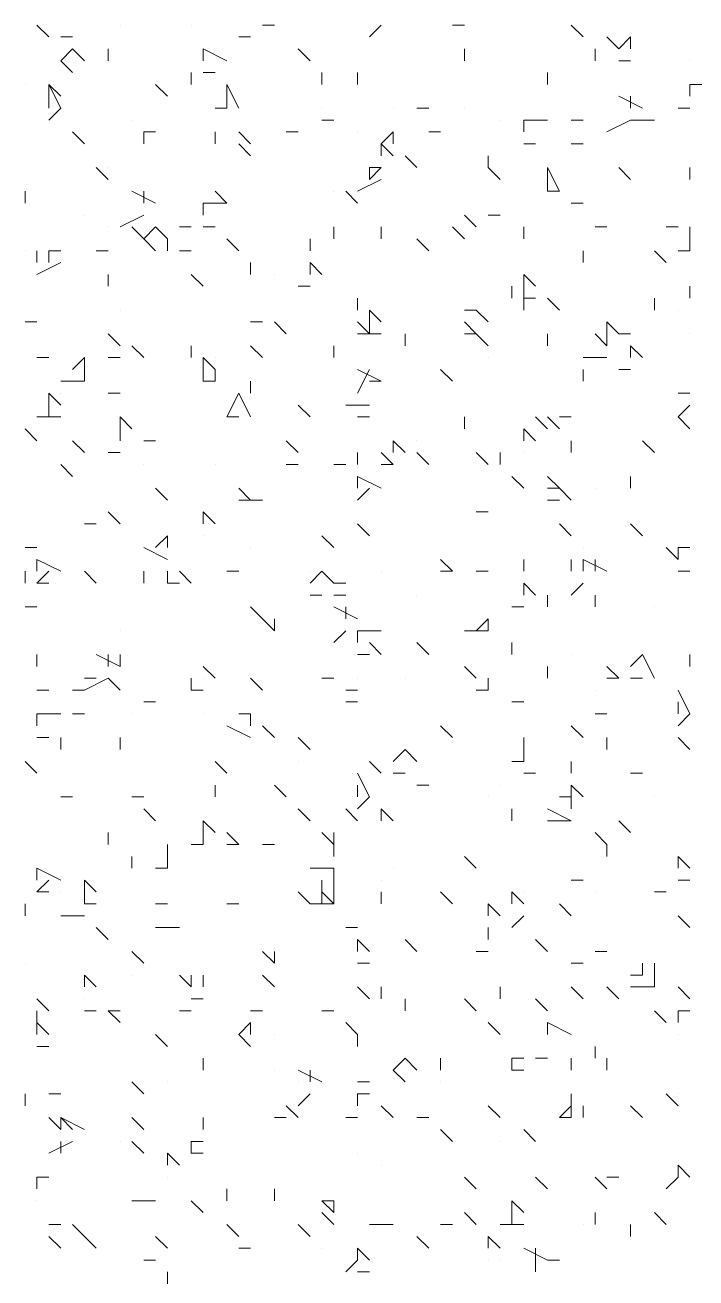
# Model space of a CAD drawing. Header units: millimetres. Extents: x 2928 to 3112, y 1220 to 1280.
# Drawn here: x 3000.2188 to 3000.4072, y 1264.919 to 1265.2706 of the extents above; entities that cross this region are included whole.
import ezdxf

# ---------------------------------------------------------------- set-up
doc = ezdxf.new("R2010")
doc.units = ezdxf.units.MM

msp = doc.modelspace()

# ---------------------------------------------------------------- linework, layer by layer
at = {"color": 92, "linetype": 'Continuous', "lineweight": 5, "true_color": 0x00b800}
for points in [[(3000.22549, 1265.2673), (3000.22216, 1265.27063), (3000.22216, 1265.27063)], [(3000.28883, 1265.27063), (3000.28549, 1265.27063), (3000.28549, 1265.27063)], [(3000.31549, 1265.2673), (3000.31883, 1265.27063), (3000.31883, 1265.27063)], [(3000.34216, 1265.27063), (3000.33883, 1265.27063), (3000.33883, 1265.27063)], [(3000.37549, 1265.2673), (3000.37216, 1265.27063), (3000.37216, 1265.27063)], [(3000.23216, 1265.2673), (3000.22883, 1265.2673), (3000.22883, 1265.2673)], [(3000.28216, 1265.2673), (3000.27883, 1265.2673), (3000.27883, 1265.2673)], [(3000.38549, 1265.26396), (3000.38216, 1265.2673), (3000.38216, 1265.2673)], [(3000.38883, 1265.2673), (3000.38549, 1265.26396), (3000.38549, 1265.26396)], [(3000.38883, 1265.2673), (3000.38883, 1265.26396), (3000.38883, 1265.26396)], [(3000.23216, 1265.26396), (3000.22883, 1265.26063), (3000.22883, 1265.26063)], [(3000.23216, 1265.26396), (3000.23549, 1265.26063), (3000.23549, 1265.26063)], [(3000.24216, 1265.26063), (3000.24216, 1265.26396), (3000.24216, 1265.26396)], [(3000.26883, 1265.26396), (3000.27549, 1265.26063), (3000.27549, 1265.26063)], [(3000.26883, 1265.26396), (3000.26883, 1265.26063), (3000.26883, 1265.26063)], [(3000.29883, 1265.26063), (3000.29549, 1265.26396), (3000.29549, 1265.26396)], [(3000.34216, 1265.26063), (3000.34216, 1265.26396), (3000.34216, 1265.26396)], [(3000.37883, 1265.26063), (3000.37883, 1265.26396), (3000.37883, 1265.26396)], [(3000.22883, 1265.26063), (3000.23216, 1265.2573), (3000.23216, 1265.2573)], [(3000.38549, 1265.26063), (3000.38883, 1265.26063), (3000.38883, 1265.26063)], [(3000.26549, 1265.25396), (3000.26549, 1265.2573), (3000.26549, 1265.2573)], [(3000.26883, 1265.2573), (3000.27216, 1265.2573), (3000.27216, 1265.2573)], [(3000.30216, 1265.25396), (3000.30216, 1265.2573), (3000.30216, 1265.2573)], [(3000.31216, 1265.25396), (3000.31216, 1265.2573), (3000.31216, 1265.2573)], [(3000.36549, 1265.25396), (3000.36549, 1265.2573), (3000.36549, 1265.2573)], [(3000.36549, 1265.25396), (3000.36549, 1265.2573), (3000.36549, 1265.2573)], [(3000.22549, 1265.25396), (3000.22883, 1265.2473), (3000.22883, 1265.2473)], [(3000.22549, 1265.25396), (3000.22549, 1265.2473), (3000.22549, 1265.2473)], [(3000.22883, 1265.25063), (3000.22549, 1265.25396), (3000.22549, 1265.25396)], [(3000.25883, 1265.25063), (3000.25549, 1265.25396), (3000.25549, 1265.25396)], [(3000.27549, 1265.25396), (3000.27883, 1265.2473), (3000.27883, 1265.2473)], [(3000.27549, 1265.25396), (3000.27549, 1265.2473), (3000.27549, 1265.2473)], [(3000.40549, 1265.25396), (3000.40883, 1265.25396), (3000.40883, 1265.25396)], [(3000.40549, 1265.25396), (3000.40549, 1265.25063), (3000.40549, 1265.25063)], [(3000.40549, 1265.25063), (3000.40549, 1265.25396), (3000.40549, 1265.25396)], [(3000.38549, 1265.25063), (3000.39216, 1265.2473), (3000.39216, 1265.2473)], [(3000.38883, 1265.25063), (3000.38883, 1265.2473), (3000.38883, 1265.2473)], [(3000.22549, 1265.24396), (3000.22883, 1265.2473), (3000.22883, 1265.2473)], [(3000.27216, 1265.2473), (3000.27549, 1265.2473), (3000.27549, 1265.2473)], [(3000.33216, 1265.2473), (3000.32883, 1265.2473), (3000.32883, 1265.2473)], [(3000.40216, 1265.2473), (3000.40549, 1265.2473), (3000.40549, 1265.2473)], [(3000.30549, 1265.24396), (3000.30216, 1265.24396), (3000.30216, 1265.24396)], [(3000.35883, 1265.24396), (3000.36549, 1265.24396), (3000.36549, 1265.24396)], [(3000.35883, 1265.24396), (3000.35883, 1265.24063), (3000.35883, 1265.24063)], [(3000.37549, 1265.24396), (3000.37216, 1265.24396), (3000.37216, 1265.24396)], [(3000.38216, 1265.24063), (3000.38883, 1265.24396), (3000.38883, 1265.24396)], [(3000.39216, 1265.24396), (3000.38883, 1265.24396), (3000.38883, 1265.24396)], [(3000.39549, 1265.24396), (3000.39216, 1265.24396), (3000.39216, 1265.24396)], [(3000.23549, 1265.2373), (3000.23216, 1265.24063), (3000.23216, 1265.24063)], [(3000.25216, 1265.2373), (3000.25216, 1265.24063), (3000.25216, 1265.24063)], [(3000.25549, 1265.24063), (3000.25216, 1265.24063), (3000.25216, 1265.24063)], [(3000.27216, 1265.2373), (3000.27216, 1265.24063), (3000.27216, 1265.24063)], [(3000.28216, 1265.2373), (3000.27883, 1265.24063), (3000.27883, 1265.24063)], [(3000.29549, 1265.24063), (3000.29216, 1265.24063), (3000.29216, 1265.24063)], [(3000.32216, 1265.24063), (3000.31883, 1265.2373), (3000.31883, 1265.2373)], [(3000.32216, 1265.24063), (3000.32216, 1265.2373), (3000.32216, 1265.2373)], [(3000.33549, 1265.24063), (3000.33216, 1265.24063), (3000.33216, 1265.24063)], [(3000.28216, 1265.23396), (3000.27883, 1265.2373), (3000.27883, 1265.2373)], [(3000.31883, 1265.2373), (3000.32216, 1265.23396), (3000.32216, 1265.23396)], [(3000.31883, 1265.2373), (3000.31883, 1265.23396), (3000.31883, 1265.23396)], [(3000.31883, 1265.2373), (3000.32216, 1265.23396), (3000.32216, 1265.23396)], [(3000.32883, 1265.23063), (3000.32549, 1265.23396), (3000.32549, 1265.23396)], [(3000.34883, 1265.23063), (3000.34883, 1265.23396), (3000.34883, 1265.23396)], [(3000.35883, 1265.2373), (3000.36216, 1265.2373), (3000.36216, 1265.2373)], [(3000.37549, 1265.2373), (3000.37216, 1265.2373), (3000.37216, 1265.2373)], [(3000.24216, 1265.2273), (3000.23883, 1265.23063), (3000.23883, 1265.23063)], [(3000.31549, 1265.23063), (3000.31883, 1265.23063), (3000.31883, 1265.23063)], [(3000.31549, 1265.23063), (3000.31549, 1265.2273), (3000.31549, 1265.2273)], [(3000.31549, 1265.2273), (3000.31883, 1265.23063), (3000.31883, 1265.23063)], [(3000.35216, 1265.2273), (3000.34883, 1265.23063), (3000.34883, 1265.23063)], [(3000.36549, 1265.23063), (3000.36883, 1265.22396), (3000.36883, 1265.22396)], [(3000.36549, 1265.23063), (3000.36549, 1265.22396), (3000.36549, 1265.22396)], [(3000.38883, 1265.2273), (3000.38549, 1265.23063), (3000.38549, 1265.23063)], [(3000.40549, 1265.2273), (3000.40549, 1265.23063), (3000.40549, 1265.23063)], [(3000.31216, 1265.22396), (3000.31883, 1265.2273), (3000.31883, 1265.2273)], [(3000.21883, 1265.22063), (3000.21883, 1265.22396), (3000.21883, 1265.22396)], [(3000.24883, 1265.22396), (3000.25549, 1265.22063), (3000.25549, 1265.22063)], [(3000.25216, 1265.22396), (3000.25216, 1265.22063), (3000.25216, 1265.22063)], [(3000.27549, 1265.22063), (3000.27216, 1265.22396), (3000.27216, 1265.22396)], [(3000.31216, 1265.22063), (3000.30883, 1265.22396), (3000.30883, 1265.22396)], [(3000.36883, 1265.22396), (3000.36549, 1265.22396), (3000.36549, 1265.22396)], [(3000.26883, 1265.22063), (3000.27549, 1265.22063), (3000.27549, 1265.22063)], [(3000.26883, 1265.22063), (3000.26883, 1265.2173), (3000.26883, 1265.2173)], [(3000.37549, 1265.22063), (3000.37216, 1265.22063), (3000.37216, 1265.22063)], [(3000.24549, 1265.21396), (3000.25216, 1265.2173), (3000.25216, 1265.2173)], [(3000.34549, 1265.21396), (3000.34216, 1265.2173), (3000.34216, 1265.2173)], [(3000.35216, 1265.2173), (3000.34883, 1265.2173), (3000.34883, 1265.2173)], [(3000.25216, 1265.21063), (3000.24883, 1265.21396), (3000.24883, 1265.21396)], [(3000.25549, 1265.21396), (3000.25216, 1265.21063), (3000.25216, 1265.21063)], [(3000.25549, 1265.21396), (3000.25883, 1265.21063), (3000.25883, 1265.21063)], [(3000.26549, 1265.21396), (3000.26216, 1265.21396), (3000.26216, 1265.21396)], [(3000.26883, 1265.21396), (3000.27216, 1265.21396), (3000.27216, 1265.21396)], [(3000.30549, 1265.21063), (3000.30549, 1265.21396), (3000.30549, 1265.21396)], [(3000.31883, 1265.21063), (3000.31883, 1265.21396), (3000.31883, 1265.21396)], [(3000.34216, 1265.21063), (3000.33883, 1265.21396), (3000.33883, 1265.21396)], [(3000.34216, 1265.21063), (3000.33883, 1265.21396), (3000.33883, 1265.21396)], [(3000.35883, 1265.21063), (3000.35883, 1265.21396), (3000.35883, 1265.21396)], [(3000.38216, 1265.21396), (3000.37883, 1265.21396), (3000.37883, 1265.21396)], [(3000.40216, 1265.21396), (3000.39883, 1265.21396), (3000.39883, 1265.21396)], [(3000.40549, 1265.21396), (3000.40549, 1265.21063), (3000.40549, 1265.21063)], [(3000.40549, 1265.21396), (3000.40549, 1265.2073), (3000.40549, 1265.2073)], [(3000.25216, 1265.21063), (3000.25549, 1265.2073), (3000.25549, 1265.2073)], [(3000.25883, 1265.2073), (3000.25883, 1265.21063), (3000.25883, 1265.21063)], [(3000.27883, 1265.2073), (3000.27549, 1265.21063), (3000.27549, 1265.21063)], [(3000.29883, 1265.2073), (3000.29883, 1265.21063), (3000.29883, 1265.21063)], [(3000.33216, 1265.2073), (3000.32883, 1265.21063), (3000.32883, 1265.21063)], [(3000.22216, 1265.20396), (3000.22216, 1265.2073), (3000.22216, 1265.2073)], [(3000.22549, 1265.2073), (3000.22883, 1265.2073), (3000.22883, 1265.2073)], [(3000.22549, 1265.2073), (3000.22549, 1265.20396), (3000.22549, 1265.20396)], [(3000.24216, 1265.2073), (3000.23883, 1265.2073), (3000.23883, 1265.2073)], [(3000.26549, 1265.2073), (3000.26216, 1265.2073), (3000.26216, 1265.2073)], [(3000.37549, 1265.20396), (3000.37549, 1265.2073), (3000.37549, 1265.2073)], [(3000.37549, 1265.20396), (3000.37549, 1265.2073), (3000.37549, 1265.2073)], [(3000.39883, 1265.20396), (3000.39549, 1265.2073), (3000.39549, 1265.2073)], [(3000.40216, 1265.2073), (3000.40549, 1265.2073), (3000.40549, 1265.2073)], [(3000.22216, 1265.20063), (3000.22883, 1265.20396), (3000.22883, 1265.20396)], [(3000.28216, 1265.20063), (3000.28216, 1265.20396), (3000.28216, 1265.20396)], [(3000.29883, 1265.20396), (3000.30216, 1265.20063), (3000.30216, 1265.20063)], [(3000.29883, 1265.20396), (3000.29883, 1265.20063), (3000.29883, 1265.20063)], [(3000.24216, 1265.1973), (3000.24216, 1265.20063), (3000.24216, 1265.20063)], [(3000.26883, 1265.1973), (3000.26549, 1265.20063), (3000.26549, 1265.20063)], [(3000.35883, 1265.20063), (3000.36216, 1265.1973), (3000.36216, 1265.1973)], [(3000.35883, 1265.20063), (3000.35883, 1265.19396), (3000.35883, 1265.19396)], [(3000.29549, 1265.1973), (3000.29883, 1265.1973), (3000.29883, 1265.1973)], [(3000.35549, 1265.19396), (3000.35549, 1265.1973), (3000.35549, 1265.1973)], [(3000.40549, 1265.19396), (3000.40549, 1265.1973), (3000.40549, 1265.1973)], [(3000.31216, 1265.19063), (3000.31216, 1265.19396), (3000.31216, 1265.19396)], [(3000.35883, 1265.19396), (3000.36216, 1265.19396), (3000.36216, 1265.19396)], [(3000.35883, 1265.19063), (3000.35883, 1265.19396), (3000.35883, 1265.19396)], [(3000.36883, 1265.19063), (3000.36549, 1265.19396), (3000.36549, 1265.19396)], [(3000.39549, 1265.19063), (3000.39549, 1265.19396), (3000.39549, 1265.19396)], [(3000.31549, 1265.19063), (3000.31883, 1265.1873), (3000.31883, 1265.1873)], [(3000.31549, 1265.19063), (3000.31549, 1265.18396), (3000.31549, 1265.18396)], [(3000.34549, 1265.19063), (3000.34216, 1265.19063), (3000.34216, 1265.19063)], [(3000.34549, 1265.19063), (3000.34883, 1265.1873), (3000.34883, 1265.1873)], [(3000.22216, 1265.1873), (3000.21883, 1265.1873), (3000.21883, 1265.1873)], [(3000.28549, 1265.1873), (3000.28216, 1265.1873), (3000.28216, 1265.1873)], [(3000.29216, 1265.18396), (3000.28883, 1265.1873), (3000.28883, 1265.1873)], [(3000.31549, 1265.18396), (3000.31216, 1265.1873), (3000.31216, 1265.1873)], [(3000.34216, 1265.1873), (3000.34549, 1265.18396), (3000.34549, 1265.18396)], [(3000.38216, 1265.1873), (3000.38549, 1265.18396), (3000.38549, 1265.18396)], [(3000.38216, 1265.1873), (3000.38216, 1265.18063), (3000.38216, 1265.18063)], [(3000.24549, 1265.18063), (3000.24216, 1265.18396), (3000.24216, 1265.18396)], [(3000.31216, 1265.18396), (3000.31883, 1265.18396), (3000.31883, 1265.18396)], [(3000.32549, 1265.18063), (3000.32549, 1265.18396), (3000.32549, 1265.18396)], [(3000.34549, 1265.18396), (3000.34216, 1265.18396), (3000.34216, 1265.18396)], [(3000.34883, 1265.18063), (3000.34549, 1265.18396), (3000.34549, 1265.18396)], [(3000.36549, 1265.18063), (3000.36549, 1265.18396), (3000.36549, 1265.18396)], [(3000.38216, 1265.18063), (3000.37883, 1265.18396), (3000.37883, 1265.18396)], [(3000.38883, 1265.18396), (3000.38549, 1265.18396), (3000.38549, 1265.18396)], [(3000.25216, 1265.1773), (3000.24883, 1265.18063), (3000.24883, 1265.18063)], [(3000.26549, 1265.1773), (3000.26549, 1265.18063), (3000.26549, 1265.18063)], [(3000.28549, 1265.1773), (3000.28216, 1265.18063), (3000.28216, 1265.18063)], [(3000.30549, 1265.1773), (3000.30549, 1265.18063), (3000.30549, 1265.18063)], [(3000.30549, 1265.1773), (3000.30549, 1265.18063), (3000.30549, 1265.18063)], [(3000.38883, 1265.18063), (3000.39216, 1265.1773), (3000.39216, 1265.1773)], [(3000.38883, 1265.18063), (3000.38883, 1265.1773), (3000.38883, 1265.1773)], [(3000.22549, 1265.1773), (3000.22216, 1265.1773), (3000.22216, 1265.1773)], [(3000.23549, 1265.1773), (3000.23216, 1265.17396), (3000.23216, 1265.17396)], [(3000.23549, 1265.1773), (3000.23549, 1265.17063), (3000.23549, 1265.17063)], [(3000.24549, 1265.1773), (3000.24216, 1265.1773), (3000.24216, 1265.1773)], [(3000.26883, 1265.1773), (3000.27216, 1265.17396), (3000.27216, 1265.17396)], [(3000.26883, 1265.1773), (3000.26883, 1265.17063), (3000.26883, 1265.17063)], [(3000.37549, 1265.1773), (3000.38216, 1265.1773), (3000.38216, 1265.1773)], [(3000.22883, 1265.17063), (3000.23549, 1265.17063), (3000.23549, 1265.17063)], [(3000.26883, 1265.17063), (3000.27216, 1265.17063), (3000.27216, 1265.17063)], [(3000.27216, 1265.17063), (3000.27216, 1265.17396), (3000.27216, 1265.17396)], [(3000.28216, 1265.1673), (3000.28216, 1265.17063), (3000.28216, 1265.17063)], [(3000.31216, 1265.17396), (3000.31883, 1265.17063), (3000.31883, 1265.17063)], [(3000.31549, 1265.17396), (3000.31216, 1265.1673), (3000.31216, 1265.1673)], [(3000.31883, 1265.17063), (3000.31549, 1265.17063), (3000.31549, 1265.17063)], [(3000.33883, 1265.17063), (3000.33549, 1265.17396), (3000.33549, 1265.17396)], [(3000.37549, 1265.17063), (3000.37549, 1265.17396), (3000.37549, 1265.17396)], [(3000.38549, 1265.17396), (3000.38883, 1265.17396), (3000.38883, 1265.17396)], [(3000.22549, 1265.1673), (3000.22883, 1265.16396), (3000.22883, 1265.16396)], [(3000.22549, 1265.1673), (3000.22549, 1265.16063), (3000.22549, 1265.16063)], [(3000.24549, 1265.1673), (3000.24216, 1265.1673), (3000.24216, 1265.1673)], [(3000.27883, 1265.1673), (3000.27549, 1265.16063), (3000.27549, 1265.16063)], [(3000.27883, 1265.1673), (3000.28216, 1265.16063), (3000.28216, 1265.16063)], [(3000.40216, 1265.1673), (3000.40549, 1265.1673), (3000.40549, 1265.1673)], [(3000.29883, 1265.16063), (3000.29549, 1265.16396), (3000.29549, 1265.16396)], [(3000.30883, 1265.16396), (3000.31549, 1265.16396), (3000.31549, 1265.16396)], [(3000.40216, 1265.16063), (3000.40549, 1265.16396), (3000.40549, 1265.16396)], [(3000.22216, 1265.16063), (3000.22883, 1265.16063), (3000.22883, 1265.16063)], [(3000.24549, 1265.16063), (3000.24883, 1265.1573), (3000.24883, 1265.1573)], [(3000.24549, 1265.16063), (3000.24549, 1265.15396), (3000.24549, 1265.15396)], [(3000.27549, 1265.16063), (3000.27883, 1265.16063), (3000.27883, 1265.16063)], [(3000.31549, 1265.16063), (3000.31216, 1265.16063), (3000.31216, 1265.16063)], [(3000.34216, 1265.1573), (3000.34216, 1265.16063), (3000.34216, 1265.16063)], [(3000.36549, 1265.1573), (3000.36216, 1265.16063), (3000.36216, 1265.16063)], [(3000.36883, 1265.1573), (3000.36549, 1265.16063), (3000.36549, 1265.16063)], [(3000.37216, 1265.16063), (3000.36883, 1265.16063), (3000.36883, 1265.16063)], [(3000.40549, 1265.1573), (3000.40216, 1265.16063), (3000.40216, 1265.16063)], [(3000.22216, 1265.15396), (3000.21883, 1265.1573), (3000.21883, 1265.1573)], [(3000.35883, 1265.1573), (3000.36216, 1265.15396), (3000.36216, 1265.15396)], [(3000.35883, 1265.1573), (3000.35883, 1265.15396), (3000.35883, 1265.15396)], [(3000.23549, 1265.15063), (3000.23216, 1265.15396), (3000.23216, 1265.15396)], [(3000.25549, 1265.15396), (3000.25216, 1265.15396), (3000.25216, 1265.15396)], [(3000.29549, 1265.15063), (3000.29216, 1265.15396), (3000.29216, 1265.15396)], [(3000.32216, 1265.15396), (3000.32549, 1265.15063), (3000.32549, 1265.15063)], [(3000.32216, 1265.15396), (3000.32216, 1265.15063), (3000.32216, 1265.15063)], [(3000.37216, 1265.15063), (3000.37216, 1265.15396), (3000.37216, 1265.15396)], [(3000.39549, 1265.15063), (3000.39216, 1265.15396), (3000.39216, 1265.15396)], [(3000.24216, 1265.15063), (3000.24549, 1265.15063), (3000.24549, 1265.15063)], [(3000.31216, 1265.1473), (3000.31216, 1265.15063), (3000.31216, 1265.15063)], [(3000.32216, 1265.1473), (3000.31883, 1265.15063), (3000.31883, 1265.15063)], [(3000.33216, 1265.1473), (3000.32883, 1265.15063), (3000.32883, 1265.15063)], [(3000.34883, 1265.1473), (3000.34549, 1265.15063), (3000.34549, 1265.15063)], [(3000.35216, 1265.1473), (3000.35216, 1265.15063), (3000.35216, 1265.15063)], [(3000.23216, 1265.14396), (3000.22883, 1265.1473), (3000.22883, 1265.1473)], [(3000.29549, 1265.1473), (3000.29216, 1265.1473), (3000.29216, 1265.1473)], [(3000.30883, 1265.1473), (3000.30549, 1265.1473), (3000.30549, 1265.1473)], [(3000.31883, 1265.1473), (3000.32216, 1265.1473), (3000.32216, 1265.1473)], [(3000.31216, 1265.14396), (3000.31883, 1265.14063), (3000.31883, 1265.14063)], [(3000.31216, 1265.14396), (3000.31216, 1265.14063), (3000.31216, 1265.14063)], [(3000.35883, 1265.14063), (3000.35549, 1265.14396), (3000.35549, 1265.14396)], [(3000.36883, 1265.14063), (3000.36549, 1265.14396), (3000.36549, 1265.14396)], [(3000.38883, 1265.14063), (3000.38883, 1265.14396), (3000.38883, 1265.14396)], [(3000.25883, 1265.1373), (3000.25549, 1265.14063), (3000.25549, 1265.14063)], [(3000.28216, 1265.1373), (3000.27883, 1265.14063), (3000.27883, 1265.14063)], [(3000.31216, 1265.1373), (3000.31549, 1265.14063), (3000.31549, 1265.14063)], [(3000.36883, 1265.14063), (3000.36549, 1265.14063), (3000.36549, 1265.14063)], [(3000.36883, 1265.14063), (3000.37216, 1265.1373), (3000.37216, 1265.1373)], [(3000.28216, 1265.1373), (3000.27883, 1265.1373), (3000.27883, 1265.1373)], [(3000.28549, 1265.1373), (3000.28216, 1265.1373), (3000.28216, 1265.1373)], [(3000.36549, 1265.1373), (3000.36883, 1265.1373), (3000.36883, 1265.1373)], [(3000.24549, 1265.13063), (3000.24216, 1265.13396), (3000.24216, 1265.13396)], [(3000.26883, 1265.13396), (3000.27216, 1265.13063), (3000.27216, 1265.13063)], [(3000.26883, 1265.13396), (3000.26883, 1265.13063), (3000.26883, 1265.13063)], [(3000.34883, 1265.13396), (3000.34549, 1265.13396), (3000.34549, 1265.13396)], [(3000.23883, 1265.13063), (3000.23549, 1265.13063), (3000.23549, 1265.13063)], [(3000.31549, 1265.1273), (3000.31216, 1265.13063), (3000.31216, 1265.13063)], [(3000.37216, 1265.1273), (3000.36883, 1265.13063), (3000.36883, 1265.13063)], [(3000.39216, 1265.1273), (3000.38883, 1265.13063), (3000.38883, 1265.13063)], [(3000.25883, 1265.1273), (3000.25549, 1265.12396), (3000.25549, 1265.12396)], [(3000.25883, 1265.1273), (3000.25883, 1265.12396), (3000.25883, 1265.12396)], [(3000.30549, 1265.12396), (3000.30216, 1265.1273), (3000.30216, 1265.1273)], [(3000.22216, 1265.12396), (3000.21883, 1265.12396), (3000.21883, 1265.12396)], [(3000.25216, 1265.12396), (3000.25883, 1265.12063), (3000.25883, 1265.12063)], [(3000.40216, 1265.12063), (3000.39883, 1265.12396), (3000.39883, 1265.12396)], [(3000.40216, 1265.12396), (3000.40549, 1265.12396), (3000.40549, 1265.12396)], [(3000.40216, 1265.12396), (3000.40216, 1265.12063), (3000.40216, 1265.12063)], [(3000.22216, 1265.12063), (3000.22883, 1265.1173), (3000.22883, 1265.1173)], [(3000.22216, 1265.12063), (3000.22216, 1265.1173), (3000.22216, 1265.1173)], [(3000.33883, 1265.1173), (3000.33549, 1265.12063), (3000.33549, 1265.12063)], [(3000.35883, 1265.1173), (3000.35883, 1265.12063), (3000.35883, 1265.12063)], [(3000.37216, 1265.1173), (3000.37216, 1265.12063), (3000.37216, 1265.12063)], [(3000.37549, 1265.12063), (3000.38216, 1265.1173), (3000.38216, 1265.1173)], [(3000.37549, 1265.12063), (3000.37549, 1265.1173), (3000.37549, 1265.1173)], [(3000.37883, 1265.1173), (3000.37883, 1265.12063), (3000.37883, 1265.12063)], [(3000.21883, 1265.11396), (3000.21883, 1265.1173), (3000.21883, 1265.1173)], [(3000.22216, 1265.11396), (3000.22549, 1265.1173), (3000.22549, 1265.1173)], [(3000.23883, 1265.11396), (3000.23549, 1265.1173), (3000.23549, 1265.1173)], [(3000.25216, 1265.11396), (3000.25216, 1265.1173), (3000.25216, 1265.1173)], [(3000.25883, 1265.11396), (3000.25883, 1265.1173), (3000.25883, 1265.1173)], [(3000.26549, 1265.11396), (3000.26216, 1265.1173), (3000.26216, 1265.1173)], [(3000.27883, 1265.1173), (3000.27549, 1265.1173), (3000.27549, 1265.1173)], [(3000.30216, 1265.1173), (3000.29883, 1265.11396), (3000.29883, 1265.11396)], [(3000.30216, 1265.1173), (3000.30549, 1265.11396), (3000.30549, 1265.11396)], [(3000.33883, 1265.1173), (3000.33549, 1265.1173), (3000.33549, 1265.1173)], [(3000.34883, 1265.1173), (3000.34549, 1265.1173), (3000.34549, 1265.1173)], [(3000.40216, 1265.1173), (3000.40549, 1265.1173), (3000.40549, 1265.1173)], [(3000.22549, 1265.11396), (3000.22216, 1265.11396), (3000.22216, 1265.11396)], [(3000.26216, 1265.11396), (3000.25883, 1265.11396), (3000.25883, 1265.11396)], [(3000.30883, 1265.11396), (3000.30549, 1265.11396), (3000.30549, 1265.11396)], [(3000.35883, 1265.11396), (3000.36216, 1265.11063), (3000.36216, 1265.11063)], [(3000.35883, 1265.11396), (3000.35883, 1265.11063), (3000.35883, 1265.11063)], [(3000.37216, 1265.11063), (3000.37549, 1265.11396), (3000.37549, 1265.11396)], [(3000.22216, 1265.1073), (3000.21883, 1265.1073), (3000.21883, 1265.1073)], [(3000.28549, 1265.10396), (3000.28216, 1265.1073), (3000.28216, 1265.1073)], [(3000.29883, 1265.11063), (3000.30216, 1265.11063), (3000.30216, 1265.11063)], [(3000.30883, 1265.11063), (3000.30549, 1265.11063), (3000.30549, 1265.11063)], [(3000.30549, 1265.1073), (3000.31216, 1265.10396), (3000.31216, 1265.10396)], [(3000.30883, 1265.1073), (3000.30883, 1265.10396), (3000.30883, 1265.10396)], [(3000.35549, 1265.1073), (3000.35883, 1265.1073), (3000.35883, 1265.1073)], [(3000.36549, 1265.1073), (3000.36549, 1265.11063), (3000.36549, 1265.11063)], [(3000.37883, 1265.1073), (3000.37883, 1265.11063), (3000.37883, 1265.11063)], [(3000.28883, 1265.10063), (3000.28549, 1265.10396), (3000.28549, 1265.10396)], [(3000.28883, 1265.10063), (3000.28883, 1265.10396), (3000.28883, 1265.10396)], [(3000.34883, 1265.10396), (3000.34549, 1265.10063), (3000.34549, 1265.10063)], [(3000.34883, 1265.10396), (3000.34883, 1265.10063), (3000.34883, 1265.10063)], [(3000.30549, 1265.0973), (3000.30883, 1265.10063), (3000.30883, 1265.10063)], [(3000.31216, 1265.10063), (3000.31883, 1265.10063), (3000.31883, 1265.10063)], [(3000.31216, 1265.10063), (3000.31216, 1265.0973), (3000.31216, 1265.0973)], [(3000.34216, 1265.10063), (3000.34883, 1265.10063), (3000.34883, 1265.10063)], [(3000.31883, 1265.09396), (3000.31549, 1265.0973), (3000.31549, 1265.0973)], [(3000.33216, 1265.09396), (3000.32883, 1265.0973), (3000.32883, 1265.0973)], [(3000.35549, 1265.09396), (3000.35549, 1265.0973), (3000.35549, 1265.0973)], [(3000.22216, 1265.09063), (3000.22216, 1265.09396), (3000.22216, 1265.09396)], [(3000.22216, 1265.09063), (3000.22216, 1265.09396), (3000.22216, 1265.09396)], [(3000.23883, 1265.09396), (3000.24549, 1265.09063), (3000.24549, 1265.09063)], [(3000.24216, 1265.09396), (3000.24216, 1265.09063), (3000.24216, 1265.09063)], [(3000.24549, 1265.09063), (3000.24549, 1265.09396), (3000.24549, 1265.09396)], [(3000.31216, 1265.09396), (3000.31549, 1265.09396), (3000.31549, 1265.09396)], [(3000.39216, 1265.09396), (3000.38883, 1265.09063), (3000.38883, 1265.09063)], [(3000.39216, 1265.09396), (3000.39549, 1265.08729), (3000.39549, 1265.08729)], [(3000.40549, 1265.09063), (3000.40549, 1265.09396), (3000.40549, 1265.09396)], [(3000.26883, 1265.09063), (3000.27216, 1265.08729), (3000.27216, 1265.08729)], [(3000.34549, 1265.08729), (3000.34216, 1265.09063), (3000.34216, 1265.09063)], [(3000.36549, 1265.08729), (3000.36549, 1265.09063), (3000.36549, 1265.09063)], [(3000.38549, 1265.08729), (3000.38216, 1265.09063), (3000.38216, 1265.09063)], [(3000.23549, 1265.08396), (3000.24216, 1265.08729), (3000.24216, 1265.08729)], [(3000.23549, 1265.08729), (3000.23883, 1265.08729), (3000.23883, 1265.08729)], [(3000.24549, 1265.08396), (3000.24216, 1265.08729), (3000.24216, 1265.08729)], [(3000.26549, 1265.08396), (3000.26549, 1265.08729), (3000.26549, 1265.08729)], [(3000.28549, 1265.08396), (3000.28216, 1265.08729), (3000.28216, 1265.08729)], [(3000.30549, 1265.08729), (3000.30216, 1265.08729), (3000.30216, 1265.08729)], [(3000.34883, 1265.08396), (3000.34883, 1265.08729), (3000.34883, 1265.08729)], [(3000.38549, 1265.08729), (3000.38216, 1265.08729), (3000.38216, 1265.08729)], [(3000.38883, 1265.08729), (3000.39216, 1265.08729), (3000.39216, 1265.08729)], [(3000.22549, 1265.08396), (3000.22216, 1265.08396), (3000.22216, 1265.08396)], [(3000.23216, 1265.08396), (3000.23549, 1265.08396), (3000.23549, 1265.08396)], [(3000.26549, 1265.08396), (3000.26883, 1265.08396), (3000.26883, 1265.08396)], [(3000.31216, 1265.08396), (3000.30883, 1265.08396), (3000.30883, 1265.08396)], [(3000.34883, 1265.08396), (3000.34549, 1265.08396), (3000.34549, 1265.08396)], [(3000.40216, 1265.08396), (3000.40549, 1265.07729), (3000.40549, 1265.07729)], [(3000.25549, 1265.08063), (3000.25216, 1265.08063), (3000.25216, 1265.08063)], [(3000.31216, 1265.08063), (3000.30883, 1265.08063), (3000.30883, 1265.08063)], [(3000.35883, 1265.08063), (3000.35549, 1265.08063), (3000.35549, 1265.08063)], [(3000.40216, 1265.08063), (3000.40216, 1265.07729), (3000.40216, 1265.07729)], [(3000.22216, 1265.07729), (3000.22883, 1265.07729), (3000.22883, 1265.07729)], [(3000.22216, 1265.07729), (3000.22216, 1265.07396), (3000.22216, 1265.07396)], [(3000.23549, 1265.07729), (3000.23216, 1265.07729), (3000.23216, 1265.07729)], [(3000.28216, 1265.07729), (3000.27883, 1265.07729), (3000.27883, 1265.07729)], [(3000.28216, 1265.07729), (3000.28216, 1265.07396), (3000.28216, 1265.07396)], [(3000.38216, 1265.07729), (3000.37883, 1265.07729), (3000.37883, 1265.07729)], [(3000.40216, 1265.07396), (3000.40549, 1265.07729), (3000.40549, 1265.07729)], [(3000.27549, 1265.07396), (3000.28216, 1265.07063), (3000.28216, 1265.07063)], [(3000.28883, 1265.07063), (3000.28549, 1265.07396), (3000.28549, 1265.07396)], [(3000.33883, 1265.07063), (3000.33549, 1265.07396), (3000.33549, 1265.07396)], [(3000.37549, 1265.07063), (3000.37216, 1265.07396), (3000.37216, 1265.07396)], [(3000.22216, 1265.07063), (3000.22549, 1265.07063), (3000.22549, 1265.07063)], [(3000.22883, 1265.06729), (3000.22883, 1265.07063), (3000.22883, 1265.07063)], [(3000.24549, 1265.06729), (3000.24549, 1265.07063), (3000.24549, 1265.07063)], [(3000.29883, 1265.06729), (3000.29549, 1265.07063), (3000.29549, 1265.07063)], [(3000.35883, 1265.07063), (3000.35883, 1265.06729), (3000.35883, 1265.06729)], [(3000.35883, 1265.07063), (3000.35883, 1265.06396), (3000.35883, 1265.06396)], [(3000.38216, 1265.06729), (3000.38216, 1265.07063), (3000.38216, 1265.07063)], [(3000.40549, 1265.06729), (3000.40216, 1265.07063), (3000.40216, 1265.07063)], [(3000.32549, 1265.06729), (3000.32216, 1265.06396), (3000.32216, 1265.06396)], [(3000.32549, 1265.06729), (3000.32883, 1265.06396), (3000.32883, 1265.06396)], [(3000.22216, 1265.06063), (3000.21883, 1265.06396), (3000.21883, 1265.06396)], [(3000.27549, 1265.06063), (3000.27216, 1265.06396), (3000.27216, 1265.06396)], [(3000.31883, 1265.06063), (3000.31549, 1265.06396), (3000.31549, 1265.06396)], [(3000.35549, 1265.06396), (3000.35883, 1265.06396), (3000.35883, 1265.06396)], [(3000.37216, 1265.06063), (3000.37216, 1265.06396), (3000.37216, 1265.06396)], [(3000.31216, 1265.06063), (3000.31549, 1265.05396), (3000.31549, 1265.05396)], [(3000.32216, 1265.06063), (3000.32549, 1265.06063), (3000.32549, 1265.06063)], [(3000.36216, 1265.06063), (3000.35883, 1265.06063), (3000.35883, 1265.06063)], [(3000.39216, 1265.06063), (3000.38883, 1265.06063), (3000.38883, 1265.06063)], [(3000.27216, 1265.05396), (3000.27216, 1265.05729), (3000.27216, 1265.05729)], [(3000.29216, 1265.05396), (3000.28883, 1265.05729), (3000.28883, 1265.05729)], [(3000.31216, 1265.05729), (3000.31216, 1265.05396), (3000.31216, 1265.05396)], [(3000.31216, 1265.05396), (3000.31216, 1265.05729), (3000.31216, 1265.05729)], [(3000.33216, 1265.05729), (3000.32883, 1265.05729), (3000.32883, 1265.05729)], [(3000.37216, 1265.05729), (3000.37549, 1265.05396), (3000.37549, 1265.05396)], [(3000.37216, 1265.05729), (3000.37216, 1265.05063), (3000.37216, 1265.05063)], [(3000.23216, 1265.05396), (3000.22883, 1265.05396), (3000.22883, 1265.05396)], [(3000.25216, 1265.05396), (3000.24883, 1265.05396), (3000.24883, 1265.05396)], [(3000.31216, 1265.05063), (3000.31549, 1265.05396), (3000.31549, 1265.05396)], [(3000.37216, 1265.05396), (3000.36883, 1265.05396), (3000.36883, 1265.05396)], [(3000.37216, 1265.05396), (3000.37216, 1265.05063), (3000.37216, 1265.05063)], [(3000.25549, 1265.04729), (3000.25216, 1265.05063), (3000.25216, 1265.05063)], [(3000.29883, 1265.04729), (3000.29549, 1265.05063), (3000.29549, 1265.05063)], [(3000.31216, 1265.04729), (3000.30883, 1265.05063), (3000.30883, 1265.05063)], [(3000.32216, 1265.04729), (3000.31883, 1265.05063), (3000.31883, 1265.05063)], [(3000.31883, 1265.04729), (3000.31883, 1265.05063), (3000.31883, 1265.05063)], [(3000.35549, 1265.04729), (3000.35549, 1265.05063), (3000.35549, 1265.05063)], [(3000.36549, 1265.05063), (3000.37216, 1265.04729), (3000.37216, 1265.04729)], [(3000.24216, 1265.04063), (3000.24216, 1265.04396), (3000.24216, 1265.04396)], [(3000.26883, 1265.04729), (3000.27216, 1265.04396), (3000.27216, 1265.04396)], [(3000.26883, 1265.04729), (3000.26883, 1265.04063), (3000.26883, 1265.04063)], [(3000.27883, 1265.04063), (3000.27549, 1265.04396), (3000.27549, 1265.04396)], [(3000.30216, 1265.04396), (3000.30549, 1265.04063), (3000.30549, 1265.04063)], [(3000.30549, 1265.04396), (3000.30549, 1265.03729), (3000.30549, 1265.03729)], [(3000.36549, 1265.04729), (3000.37216, 1265.04729), (3000.37216, 1265.04729)], [(3000.38216, 1265.04063), (3000.37883, 1265.04396), (3000.37883, 1265.04396)], [(3000.38883, 1265.04396), (3000.38549, 1265.04729), (3000.38549, 1265.04729)], [(3000.25883, 1265.04063), (3000.25883, 1265.03396), (3000.25883, 1265.03396)], [(3000.25883, 1265.04063), (3000.25883, 1265.03729), (3000.25883, 1265.03729)], [(3000.26549, 1265.04063), (3000.26883, 1265.04063), (3000.26883, 1265.04063)], [(3000.27883, 1265.04063), (3000.27549, 1265.04063), (3000.27549, 1265.04063)], [(3000.28883, 1265.04063), (3000.28549, 1265.04063), (3000.28549, 1265.04063)], [(3000.38216, 1265.03729), (3000.38216, 1265.04063), (3000.38216, 1265.04063)], [(3000.24883, 1265.03396), (3000.24883, 1265.03729), (3000.24883, 1265.03729)], [(3000.34549, 1265.03396), (3000.34216, 1265.03729), (3000.34216, 1265.03729)], [(3000.40216, 1265.03729), (3000.40549, 1265.03396), (3000.40549, 1265.03396)], [(3000.40216, 1265.03729), (3000.40216, 1265.03396), (3000.40216, 1265.03396)], [(3000.22216, 1265.03396), (3000.22883, 1265.03063), (3000.22883, 1265.03063)], [(3000.22216, 1265.03396), (3000.22216, 1265.03063), (3000.22216, 1265.03063)], [(3000.25549, 1265.03396), (3000.25883, 1265.03396), (3000.25883, 1265.03396)], [(3000.29883, 1265.03396), (3000.30549, 1265.03396), (3000.30549, 1265.03396)], [(3000.30549, 1265.03063), (3000.30549, 1265.03396), (3000.30549, 1265.03396)], [(3000.22216, 1265.02729), (3000.22549, 1265.03063), (3000.22549, 1265.03063)], [(3000.23549, 1265.03063), (3000.23883, 1265.02729), (3000.23883, 1265.02729)], [(3000.23549, 1265.03063), (3000.23549, 1265.02396), (3000.23549, 1265.02396)], [(3000.30216, 1265.03063), (3000.30216, 1265.02396), (3000.30216, 1265.02396)], [(3000.30549, 1265.03063), (3000.30549, 1265.02396), (3000.30549, 1265.02396)], [(3000.37549, 1265.03063), (3000.37216, 1265.03063), (3000.37216, 1265.03063)], [(3000.40216, 1265.03063), (3000.40549, 1265.03063), (3000.40549, 1265.03063)], [(3000.22549, 1265.02729), (3000.22216, 1265.02729), (3000.22216, 1265.02729)], [(3000.29883, 1265.02396), (3000.29549, 1265.02729), (3000.29549, 1265.02729)], [(3000.30549, 1265.02396), (3000.30216, 1265.02729), (3000.30216, 1265.02729)], [(3000.31883, 1265.02396), (3000.31883, 1265.02729), (3000.31883, 1265.02729)], [(3000.33883, 1265.02396), (3000.33549, 1265.02729), (3000.33549, 1265.02729)], [(3000.35549, 1265.02729), (3000.35883, 1265.02396), (3000.35883, 1265.02396)], [(3000.35549, 1265.02729), (3000.35549, 1265.02396), (3000.35549, 1265.02396)], [(3000.39883, 1265.02729), (3000.39549, 1265.02729), (3000.39549, 1265.02729)], [(3000.21883, 1265.02063), (3000.21883, 1265.02396), (3000.21883, 1265.02396)], [(3000.23883, 1265.02396), (3000.23549, 1265.02396), (3000.23549, 1265.02396)], [(3000.25883, 1265.02396), (3000.25549, 1265.02396), (3000.25549, 1265.02396)], [(3000.27883, 1265.02396), (3000.27549, 1265.02396), (3000.27549, 1265.02396)], [(3000.29883, 1265.02396), (3000.30549, 1265.02396), (3000.30549, 1265.02396)], [(3000.34883, 1265.02063), (3000.34883, 1265.02396), (3000.34883, 1265.02396)], [(3000.35216, 1265.02063), (3000.34883, 1265.02396), (3000.34883, 1265.02396)], [(3000.37216, 1265.02063), (3000.36883, 1265.02396), (3000.36883, 1265.02396)], [(3000.22883, 1265.02063), (3000.23549, 1265.02063), (3000.23549, 1265.02063)], [(3000.35549, 1265.01729), (3000.35883, 1265.02063), (3000.35883, 1265.02063)], [(3000.40549, 1265.01729), (3000.40216, 1265.02063), (3000.40216, 1265.02063)], [(3000.24216, 1265.01396), (3000.23883, 1265.01729), (3000.23883, 1265.01729)], [(3000.25883, 1265.01729), (3000.25549, 1265.01729), (3000.25549, 1265.01729)], [(3000.26216, 1265.01729), (3000.25883, 1265.01729), (3000.25883, 1265.01729)], [(3000.31216, 1265.01729), (3000.30883, 1265.01729), (3000.30883, 1265.01729)], [(3000.34883, 1265.01729), (3000.34883, 1265.01396), (3000.34883, 1265.01396)], [(3000.34883, 1265.01729), (3000.34883, 1265.01396), (3000.34883, 1265.01396)], [(3000.31216, 1265.01396), (3000.31549, 1265.01063), (3000.31549, 1265.01063)], [(3000.31216, 1265.01396), (3000.31216, 1265.01063), (3000.31216, 1265.01063)], [(3000.32883, 1265.01063), (3000.32549, 1265.01396), (3000.32549, 1265.01396)], [(3000.32883, 1265.01063), (3000.32549, 1265.01396), (3000.32549, 1265.01396)], [(3000.36549, 1265.01063), (3000.36216, 1265.01396), (3000.36216, 1265.01396)], [(3000.25216, 1265.00729), (3000.24883, 1265.01063), (3000.24883, 1265.01063)], [(3000.28883, 1265.00729), (3000.28549, 1265.01063), (3000.28549, 1265.01063)], [(3000.28883, 1265.00729), (3000.28883, 1265.01063), (3000.28883, 1265.01063)], [(3000.34549, 1265.01063), (3000.34883, 1265.01063), (3000.34883, 1265.01063)], [(3000.38216, 1265.01063), (3000.37883, 1265.01063), (3000.37883, 1265.01063)], [(3000.31216, 1265.00729), (3000.31549, 1265.00729), (3000.31549, 1265.00729)], [(3000.37549, 1265.00729), (3000.37216, 1265.00729), (3000.37216, 1265.00729)], [(3000.39216, 1265.00729), (3000.39216, 1265.00396), (3000.39216, 1265.00396)], [(3000.39549, 1265.00729), (3000.39549, 1265.00063), (3000.39549, 1265.00063)], [(3000.23549, 1265.00396), (3000.23883, 1265.00063), (3000.23883, 1265.00063)], [(3000.23549, 1265.00396), (3000.23549, 1265.00063), (3000.23549, 1265.00063)], [(3000.26549, 1265.00063), (3000.26216, 1265.00396), (3000.26216, 1265.00396)], [(3000.26549, 1265.00396), (3000.26549, 1265.00063), (3000.26549, 1265.00063)], [(3000.26883, 1265.00396), (3000.26883, 1265.00063), (3000.26883, 1265.00063)], [(3000.28883, 1265.00063), (3000.28549, 1265.00396), (3000.28549, 1265.00396)], [(3000.39216, 1265.00396), (3000.38883, 1265.00396), (3000.38883, 1265.00396)], [(3000.31549, 1264.99729), (3000.31216, 1265.00063), (3000.31216, 1265.00063)], [(3000.31883, 1264.99729), (3000.31883, 1265.00063), (3000.31883, 1265.00063)], [(3000.35216, 1264.99729), (3000.35216, 1265.00063), (3000.35216, 1265.00063)], [(3000.37549, 1264.99729), (3000.37216, 1265.00063), (3000.37216, 1265.00063)], [(3000.38549, 1264.99729), (3000.38216, 1265.00063), (3000.38216, 1265.00063)], [(3000.38883, 1265.00063), (3000.39549, 1265.00063), (3000.39549, 1265.00063)], [(3000.40549, 1264.99729), (3000.40216, 1265.00063), (3000.40216, 1265.00063)], [(3000.22549, 1264.99396), (3000.22216, 1264.99729), (3000.22216, 1264.99729)], [(3000.26549, 1264.99729), (3000.26883, 1264.99729), (3000.26883, 1264.99729)], [(3000.32549, 1264.99396), (3000.32549, 1264.99729), (3000.32549, 1264.99729)], [(3000.34549, 1264.99396), (3000.34216, 1264.99729), (3000.34216, 1264.99729)], [(3000.36549, 1264.99396), (3000.36216, 1264.99729), (3000.36216, 1264.99729)], [(3000.22216, 1264.99063), (3000.22216, 1264.99396), (3000.22216, 1264.99396)], [(3000.23883, 1264.99396), (3000.23549, 1264.99396), (3000.23549, 1264.99396)], [(3000.24549, 1264.99063), (3000.24216, 1264.99396), (3000.24216, 1264.99396)], [(3000.24549, 1264.99396), (3000.24216, 1264.99396), (3000.24216, 1264.99396)], [(3000.26549, 1264.99396), (3000.26216, 1264.99396), (3000.26216, 1264.99396)], [(3000.28549, 1264.99396), (3000.28216, 1264.99396), (3000.28216, 1264.99396)], [(3000.30549, 1264.99396), (3000.30216, 1264.99396), (3000.30216, 1264.99396)], [(3000.39883, 1264.99063), (3000.39549, 1264.99396), (3000.39549, 1264.99396)], [(3000.40216, 1264.99396), (3000.40549, 1264.99396), (3000.40549, 1264.99396)], [(3000.40216, 1264.99396), (3000.40216, 1264.99063), (3000.40216, 1264.99063)], [(3000.22216, 1264.99063), (3000.22549, 1264.98729), (3000.22549, 1264.98729)], [(3000.22216, 1264.99063), (3000.22216, 1264.98729), (3000.22216, 1264.98729)], [(3000.28216, 1264.99063), (3000.27883, 1264.98729), (3000.27883, 1264.98729)], [(3000.28216, 1264.99063), (3000.28216, 1264.98729), (3000.28216, 1264.98729)], [(3000.31216, 1264.98729), (3000.30883, 1264.99063), (3000.30883, 1264.99063)], [(3000.35216, 1264.98729), (3000.34883, 1264.99063), (3000.34883, 1264.99063)], [(3000.36549, 1264.99063), (3000.37216, 1264.98729), (3000.37216, 1264.98729)], [(3000.36549, 1264.99063), (3000.36549, 1264.98729), (3000.36549, 1264.98729)], [(3000.25883, 1264.98396), (3000.25549, 1264.98729), (3000.25549, 1264.98729)], [(3000.27883, 1264.98729), (3000.28216, 1264.98396), (3000.28216, 1264.98396)], [(3000.31216, 1264.98396), (3000.31216, 1264.98729), (3000.31216, 1264.98729)], [(3000.22216, 1264.98396), (3000.22549, 1264.98396), (3000.22549, 1264.98396)], [(3000.37883, 1264.98063), (3000.37883, 1264.98396), (3000.37883, 1264.98396)], [(3000.26883, 1264.97729), (3000.26883, 1264.98063), (3000.26883, 1264.98063)], [(3000.29549, 1264.97729), (3000.30216, 1264.97396), (3000.30216, 1264.97396)], [(3000.29883, 1264.97729), (3000.29883, 1264.97396), (3000.29883, 1264.97396)], [(3000.32549, 1264.98063), (3000.32216, 1264.97729), (3000.32216, 1264.97729)], [(3000.32216, 1264.97729), (3000.32549, 1264.97396), (3000.32549, 1264.97396)], [(3000.32549, 1264.98063), (3000.32883, 1264.97729), (3000.32883, 1264.97729)], [(3000.33549, 1264.97729), (3000.33549, 1264.98063), (3000.33549, 1264.98063)], [(3000.35549, 1264.98063), (3000.35883, 1264.98063), (3000.35883, 1264.98063)], [(3000.35549, 1264.98063), (3000.35549, 1264.97729), (3000.35549, 1264.97729)], [(3000.35549, 1264.97729), (3000.35883, 1264.97729), (3000.35883, 1264.97729)], [(3000.36216, 1264.98063), (3000.36549, 1264.98063), (3000.36549, 1264.98063)], [(3000.37216, 1264.97729), (3000.37216, 1264.98063), (3000.37216, 1264.98063)], [(3000.38216, 1264.97729), (3000.38216, 1264.98063), (3000.38216, 1264.98063)], [(3000.25216, 1264.97063), (3000.24883, 1264.97396), (3000.24883, 1264.97396)], [(3000.31549, 1264.97396), (3000.31216, 1264.97396), (3000.31216, 1264.97396)], [(3000.21883, 1264.96729), (3000.21883, 1264.97063), (3000.21883, 1264.97063)], [(3000.22883, 1264.97063), (3000.22549, 1264.97063), (3000.22549, 1264.97063)], [(3000.29549, 1264.96729), (3000.29883, 1264.97063), (3000.29883, 1264.97063)], [(3000.31216, 1264.97063), (3000.31549, 1264.97063), (3000.31549, 1264.97063)], [(3000.31216, 1264.97063), (3000.31216, 1264.96729), (3000.31216, 1264.96729)], [(3000.37216, 1264.97063), (3000.37216, 1264.96396), (3000.37216, 1264.96396)], [(3000.40216, 1264.96729), (3000.39883, 1264.97063), (3000.39883, 1264.97063)], [(3000.29549, 1264.96396), (3000.29216, 1264.96729), (3000.29216, 1264.96729)], [(3000.32216, 1264.96396), (3000.31883, 1264.96729), (3000.31883, 1264.96729)], [(3000.35216, 1264.96396), (3000.34883, 1264.96729), (3000.34883, 1264.96729)], [(3000.37216, 1264.96729), (3000.36883, 1264.96396), (3000.36883, 1264.96396)], [(3000.37216, 1264.96396), (3000.37216, 1264.96729), (3000.37216, 1264.96729)], [(3000.37549, 1264.96396), (3000.37549, 1264.96729), (3000.37549, 1264.96729)], [(3000.39216, 1264.96396), (3000.38883, 1264.96729), (3000.38883, 1264.96729)], [(3000.22883, 1264.96063), (3000.22549, 1264.96396), (3000.22549, 1264.96396)], [(3000.22883, 1264.96396), (3000.23549, 1264.96063), (3000.23549, 1264.96063)], [(3000.22883, 1264.96396), (3000.22883, 1264.96063), (3000.22883, 1264.96063)], [(3000.23216, 1264.96063), (3000.22883, 1264.96396), (3000.22883, 1264.96396)], [(3000.25216, 1264.96063), (3000.24883, 1264.96396), (3000.24883, 1264.96396)], [(3000.26883, 1264.96063), (3000.26883, 1264.96396), (3000.26883, 1264.96396)], [(3000.29216, 1264.96396), (3000.28883, 1264.96396), (3000.28883, 1264.96396)], [(3000.31216, 1264.96396), (3000.30883, 1264.96396), (3000.30883, 1264.96396)], [(3000.33216, 1264.96396), (3000.32883, 1264.96396), (3000.32883, 1264.96396)], [(3000.36883, 1264.96396), (3000.37216, 1264.96396), (3000.37216, 1264.96396)], [(3000.33883, 1264.95729), (3000.33549, 1264.96063), (3000.33549, 1264.96063)], [(3000.36216, 1264.95729), (3000.35883, 1264.96063), (3000.35883, 1264.96063)], [(3000.22549, 1264.95396), (3000.23216, 1264.95729), (3000.23216, 1264.95729)], [(3000.22883, 1264.95396), (3000.22883, 1264.95729), (3000.22883, 1264.95729)], [(3000.25216, 1264.95396), (3000.24883, 1264.95729), (3000.24883, 1264.95729)], [(3000.26549, 1264.95729), (3000.26883, 1264.95729), (3000.26883, 1264.95729)], [(3000.26549, 1264.95729), (3000.26549, 1264.95396), (3000.26549, 1264.95396)], [(3000.25883, 1264.95396), (3000.26216, 1264.95063), (3000.26216, 1264.95063)], [(3000.25883, 1264.95396), (3000.25883, 1264.95063), (3000.25883, 1264.95063)], [(3000.26549, 1264.95396), (3000.26883, 1264.95396), (3000.26883, 1264.95396)], [(3000.40216, 1264.95063), (3000.40549, 1264.94729), (3000.40549, 1264.94729)], [(3000.40216, 1264.95063), (3000.40216, 1264.94729), (3000.40216, 1264.94729)], [(3000.22216, 1264.94729), (3000.22549, 1264.94729), (3000.22549, 1264.94729)], [(3000.22216, 1264.94729), (3000.22216, 1264.94396), (3000.22216, 1264.94396)], [(3000.34549, 1264.94396), (3000.34216, 1264.94729), (3000.34216, 1264.94729)], [(3000.36549, 1264.94396), (3000.36216, 1264.94729), (3000.36216, 1264.94729)], [(3000.38216, 1264.94396), (3000.37883, 1264.94729), (3000.37883, 1264.94729)], [(3000.38549, 1264.94729), (3000.38216, 1264.94729), (3000.38216, 1264.94729)], [(3000.39883, 1264.94396), (3000.40216, 1264.94729), (3000.40216, 1264.94729)], [(3000.27549, 1264.94063), (3000.27549, 1264.94396), (3000.27549, 1264.94396)], [(3000.28883, 1264.94063), (3000.28883, 1264.94396), (3000.28883, 1264.94396)], [(3000.25216, 1264.94063), (3000.24883, 1264.94063), (3000.24883, 1264.94063)], [(3000.25549, 1264.94063), (3000.25216, 1264.94063), (3000.25216, 1264.94063)], [(3000.26883, 1264.93729), (3000.26549, 1264.94063), (3000.26549, 1264.94063)], [(3000.30549, 1264.94063), (3000.30216, 1264.94063), (3000.30216, 1264.94063)], [(3000.30549, 1264.93729), (3000.30216, 1264.94063), (3000.30216, 1264.94063)], [(3000.30549, 1264.94063), (3000.30549, 1264.93729), (3000.30549, 1264.93729)], [(3000.35549, 1264.94063), (3000.35883, 1264.93729), (3000.35883, 1264.93729)], [(3000.35549, 1264.94063), (3000.35549, 1264.93396), (3000.35549, 1264.93396)], [(3000.30216, 1264.93729), (3000.30549, 1264.93396), (3000.30549, 1264.93396)], [(3000.34549, 1264.93396), (3000.34216, 1264.93729), (3000.34216, 1264.93729)], [(3000.37883, 1264.93396), (3000.37883, 1264.93729), (3000.37883, 1264.93729)], [(3000.39883, 1264.93396), (3000.39549, 1264.93729), (3000.39549, 1264.93729)], [(3000.22883, 1264.93396), (3000.22549, 1264.93396), (3000.22549, 1264.93396)], [(3000.23549, 1264.93063), (3000.23216, 1264.93396), (3000.23216, 1264.93396)], [(3000.27883, 1264.93063), (3000.27549, 1264.93396), (3000.27549, 1264.93396)], [(3000.29883, 1264.93063), (3000.29549, 1264.93396), (3000.29549, 1264.93396)], [(3000.31883, 1264.93396), (3000.31549, 1264.93396), (3000.31549, 1264.93396)], [(3000.32216, 1264.93396), (3000.31883, 1264.93396), (3000.31883, 1264.93396)], [(3000.33883, 1264.93396), (3000.33549, 1264.93396), (3000.33549, 1264.93396)], [(3000.35216, 1264.93396), (3000.35883, 1264.93396), (3000.35883, 1264.93396)], [(3000.35883, 1264.93396), (3000.35549, 1264.93396), (3000.35549, 1264.93396)], [(3000.38883, 1264.93063), (3000.38883, 1264.93396), (3000.38883, 1264.93396)], [(3000.22883, 1264.92729), (3000.22549, 1264.93063), (3000.22549, 1264.93063)], [(3000.23883, 1264.92729), (3000.23549, 1264.93063), (3000.23549, 1264.93063)], [(3000.25883, 1264.92729), (3000.25549, 1264.93063), (3000.25549, 1264.93063)], [(3000.33216, 1264.92729), (3000.32883, 1264.93063), (3000.32883, 1264.93063)], [(3000.34883, 1264.93063), (3000.35216, 1264.92729), (3000.35216, 1264.92729)], [(3000.34883, 1264.93063), (3000.34883, 1264.92729), (3000.34883, 1264.92729)], [(3000.28216, 1264.92729), (3000.27883, 1264.92729), (3000.27883, 1264.92729)], [(3000.31216, 1264.92729), (3000.31549, 1264.92396), (3000.31549, 1264.92396)], [(3000.31216, 1264.92729), (3000.31216, 1264.92396), (3000.31216, 1264.92396)], [(3000.35883, 1264.92729), (3000.36549, 1264.92396), (3000.36549, 1264.92396)], [(3000.36216, 1264.92729), (3000.36216, 1264.92063), (3000.36216, 1264.92063)], [(3000.25549, 1264.92396), (3000.25216, 1264.92396), (3000.25216, 1264.92396)], [(3000.30883, 1264.92063), (3000.31216, 1264.92396), (3000.31216, 1264.92396)], [(3000.36883, 1264.92396), (3000.36549, 1264.92396), (3000.36549, 1264.92396)], [(3000.25883, 1264.91729), (3000.25883, 1264.92063), (3000.25883, 1264.92063)], [(3000.31549, 1264.92063), (3000.31216, 1264.92063), (3000.31216, 1264.92063)]]:
    msp.add_lwpolyline(points, dxfattribs=at)
for points in [[(3000.24549, 1265.27063), (3000.24549, 1265.27063)], [(3000.26549, 1265.27063), (3000.26549, 1265.27063)], [(3000.27549, 1265.26063), (3000.27549, 1265.26063)], [(3000.40549, 1265.26063), (3000.40549, 1265.26063)], [(3000.21883, 1265.25396), (3000.21883, 1265.25396)], [(3000.30216, 1265.2473), (3000.30216, 1265.2473)], [(3000.32216, 1265.2473), (3000.32216, 1265.2473)], [(3000.34216, 1265.2473), (3000.34216, 1265.2473)], [(3000.24883, 1265.24396), (3000.24883, 1265.24396)], [(3000.35216, 1265.24396), (3000.35216, 1265.24396)], [(3000.31216, 1265.24063), (3000.31216, 1265.24063)], [(3000.24216, 1265.23063), (3000.24216, 1265.23063)], [(3000.30549, 1265.22396), (3000.30549, 1265.22396)], [(3000.31216, 1265.22396), (3000.31216, 1265.22396)], [(3000.36549, 1265.22396), (3000.36549, 1265.22396)], [(3000.23549, 1265.2173), (3000.23549, 1265.2173)], [(3000.24216, 1265.21396), (3000.24216, 1265.21396)], [(3000.21883, 1265.2073), (3000.21883, 1265.2073)], [(3000.28883, 1265.20063), (3000.28883, 1265.20063)], [(3000.24549, 1265.19063), (3000.24549, 1265.19063)], [(3000.40216, 1265.19063), (3000.40216, 1265.19063)], [(3000.31883, 1265.1873), (3000.31883, 1265.1873)], [(3000.40549, 1265.18396), (3000.40549, 1265.18396)], [(3000.27216, 1265.1773), (3000.27216, 1265.1773)], [(3000.34883, 1265.1773), (3000.34883, 1265.1773)], [(3000.22883, 1265.1673), (3000.22883, 1265.1673)], [(3000.40216, 1265.1673), (3000.40216, 1265.1673)], [(3000.40549, 1265.1673), (3000.40549, 1265.1673)], [(3000.32883, 1265.15396), (3000.32883, 1265.15396)], [(3000.35883, 1265.15063), (3000.35883, 1265.15063)], [(3000.25216, 1265.1473), (3000.25216, 1265.1473)], [(3000.25216, 1265.1473), (3000.25216, 1265.1473)], [(3000.25216, 1265.1473), (3000.25216, 1265.1473)], [(3000.27216, 1265.1473), (3000.27216, 1265.1473)], [(3000.37883, 1265.14063), (3000.37883, 1265.14063)], [(3000.26883, 1265.1273), (3000.26883, 1265.1273)], [(3000.28216, 1265.12396), (3000.28216, 1265.12396)], [(3000.37549, 1265.12396), (3000.37549, 1265.12396)], [(3000.29883, 1265.1173), (3000.29883, 1265.1173)], [(3000.30216, 1265.1173), (3000.30216, 1265.1173)], [(3000.31883, 1265.1173), (3000.31883, 1265.1173)], [(3000.32883, 1265.11063), (3000.32883, 1265.11063)], [(3000.39549, 1265.1073), (3000.39549, 1265.1073)], [(3000.24549, 1265.10063), (3000.24549, 1265.10063)], [(3000.37216, 1265.09396), (3000.37216, 1265.09396)], [(3000.23549, 1265.08729), (3000.23549, 1265.08729)], [(3000.26883, 1265.08729), (3000.26883, 1265.08729)], [(3000.31216, 1265.08729), (3000.31216, 1265.08729)], [(3000.32549, 1265.08729), (3000.32549, 1265.08729)], [(3000.37883, 1265.08396), (3000.37883, 1265.08396)], [(3000.24883, 1265.07729), (3000.24883, 1265.07729)], [(3000.26883, 1265.07729), (3000.26883, 1265.07729)], [(3000.26883, 1265.07729), (3000.26883, 1265.07729)], [(3000.29549, 1265.06396), (3000.29549, 1265.06396)], [(3000.22216, 1265.06063), (3000.22216, 1265.06063)], [(3000.35216, 1265.05729), (3000.35216, 1265.05729)], [(3000.37216, 1265.05729), (3000.37216, 1265.05729)], [(3000.25216, 1265.05396), (3000.25216, 1265.05396)], [(3000.34883, 1265.05396), (3000.34883, 1265.05396)], [(3000.39549, 1265.05396), (3000.39549, 1265.05396)], [(3000.32216, 1265.03396), (3000.32216, 1265.03396)], [(3000.23549, 1265.03063), (3000.23549, 1265.03063)], [(3000.31883, 1265.03063), (3000.31883, 1265.03063)], [(3000.22883, 1265.02729), (3000.22883, 1265.02729)], [(3000.35883, 1265.02729), (3000.35883, 1265.02729)], [(3000.37883, 1265.02729), (3000.37883, 1265.02729)], [(3000.21883, 1265.00729), (3000.21883, 1265.00729)], [(3000.39549, 1265.00729), (3000.39549, 1265.00729)], [(3000.24883, 1265.00396), (3000.24883, 1265.00396)], [(3000.23549, 1264.99729), (3000.23549, 1264.99729)], [(3000.28883, 1264.98729), (3000.28883, 1264.98729)], [(3000.40216, 1264.98729), (3000.40216, 1264.98729)], [(3000.28883, 1264.97729), (3000.28883, 1264.97729)], [(3000.25883, 1264.97396), (3000.25883, 1264.97396)], [(3000.29549, 1264.97396), (3000.29549, 1264.97396)], [(3000.33549, 1264.97396), (3000.33549, 1264.97396)], [(3000.40216, 1264.97063), (3000.40216, 1264.97063)], [(3000.31216, 1264.96396), (3000.31216, 1264.96396)], [(3000.32216, 1264.96396), (3000.32216, 1264.96396)], [(3000.24549, 1264.95729), (3000.24549, 1264.95729)], [(3000.35216, 1264.95729), (3000.35216, 1264.95729)], [(3000.25883, 1264.95396), (3000.25883, 1264.95396)], [(3000.31216, 1264.95396), (3000.31216, 1264.95396)], [(3000.31883, 1264.95063), (3000.31883, 1264.95063)], [(3000.25883, 1264.94729), (3000.25883, 1264.94729)], [(3000.38216, 1264.94729), (3000.38216, 1264.94729)], [(3000.22216, 1264.94063), (3000.22216, 1264.94063)], [(3000.37549, 1264.93396), (3000.37549, 1264.93396)], [(3000.30216, 1264.92729), (3000.30216, 1264.92729)], [(3000.34883, 1264.92396), (3000.34883, 1264.92396)], [(3000.35216, 1264.92396), (3000.35216, 1264.92396)], [(3000.25883, 1264.92063), (3000.25883, 1264.92063)]]:
    msp.add_lwpolyline(points, close=True, dxfattribs=at)

doc.saveas('drawing.dxf')
